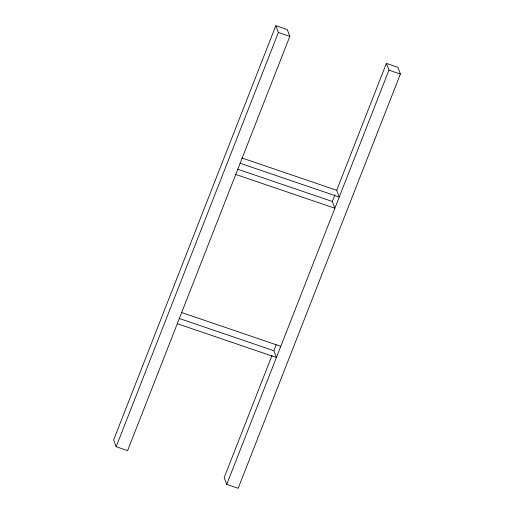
<?xml version="1.0" encoding="UTF-8"?>
<svg xmlns="http://www.w3.org/2000/svg" width="514" height="514" viewBox="0 0 514 514"><rect width="100%" height="100%" fill="white"/><g stroke="black" fill="none" stroke-linecap="round" stroke-linejoin="round"><path stroke-width="0.77" d="M275.832 25.7L113.626 439.939L116.17 446.711L127.607 450.611L289.819 36.378L287.275 29.6L275.832 25.7L278.382 32.478L116.17 446.711M272.118 355.2L224.181 477.622L226.725 484.4L238.168 488.3L400.374 74.061L397.83 67.289L386.393 63.389L336.696 190.289L339.246 197.068L240.128 163.279M177.304 323.711L276.423 357.5L273.872 350.721L276.211 344.759M235.746 174.452L334.871 208.241L332.32 201.469L334.948 194.761M226.725 484.4L388.937 70.167L386.393 63.389M278.382 32.478L289.819 36.378M388.937 70.167L400.374 74.061M242.12 158.049L336.696 190.289M237.744 169.228L332.32 201.469M181.68 312.531L280.798 346.32M179.296 318.481L273.872 350.721"/></g></svg>
